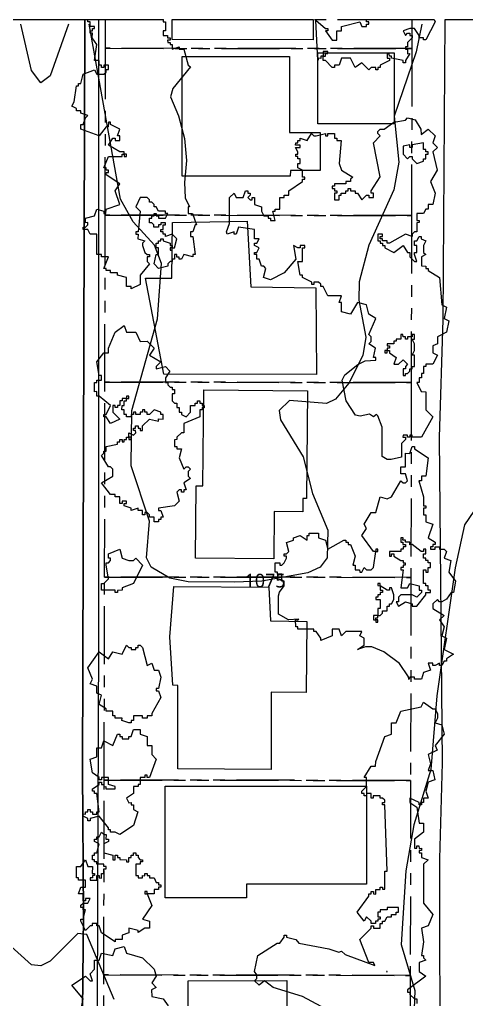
# Model space of a CAD drawing. Header units: metres. Extents: x -550 to 550, y -500 to 950.
# Drawn here: x 442.7 to 491.6, y 842.7 to 950 of the extents above; entities that cross this region are included whole.
import ezdxf
from ezdxf.enums import TextEntityAlignment as Align

# ---------------------------------------------------------------- set-up
doc = ezdxf.new("R2010")
doc.units = ezdxf.units.M
doc.header["$LTSCALE"] = 2
doc.linetypes.add('PHANTOM', pattern=[6.35, 3.175, -0.635, 0.635, -0.635, 0.635, -0.635])
for name, color, linetype in [('SITE-BLDG-EXIST', 7, 'CONTINUOUS'), ('SITE-PROPERTY', 7, 'PHANTOM'), ('SITE-ROAD-CURB', 7, 'CONTINUOUS'), ('SITE-ROAD-GRAVEL', 32, 'CONTINUOUS'), ('SITE-ROAD-PAVED', 7, 'CONTINUOUS'), ('SITE-TREE-CANOPY', 94, 'CONTINUOUS'), ('TEXT-CONTOUR', 8, 'CONTINUOUS'), ('TOPO-CONTOUR-MAJOR', 8, 'CONTINUOUS'), ('TOPO-CONTOUR-MINOR', 9, 'CONTINUOUS')]:
    doc.layers.add(name, color=color, linetype=linetype)
doc.styles.add('OpenSans', font='OpenSans-Regular.ttf')

msp = doc.modelspace()

# ---------------------------------------------------------------- linework, layer by layer
at = {"layer": 'SITE-BLDG-EXIST'}
for points in [[(474.81, 947.77), (459.37, 947.82), (459.38, 950), (474.81, 950)], [(475.33, 945.97), (475.33, 946.37), (483.66, 946.36), (483.66, 938.58), (475.32, 938.59)], [(472.23, 945.97), (472.23, 937.64), (475.57, 937.63), (475.57, 933.49), (472.32, 933.48), (472.31, 932.84), (460.49, 932.85), (460.49, 945.96)], [(456.45, 921.7), (459.36, 921.69), (459.43, 927.8), (467.59, 927.91), (468, 920.72), (475.11, 920.62), (475.18, 911.12), (458.46, 911.19)], [(473.68, 897.57), (473.67, 896.11), (470.55, 896.14), (470.5, 890.97), (461.95, 891.04), (462.02, 898.96), (462.75, 898.95), (462.85, 909.45), (474.2, 909.34), (474.1, 897.57)], [(469.95, 887.85), (470.13, 884.15), (474.13, 884.1), (474.04, 876.31), (470.23, 876.37), (470.23, 867.9), (460, 867.94), (459.99, 877.1), (459.47, 877.11), (459.13, 882.41), (459.58, 887.93)], [(458.6, 866.05), (480.65, 866.05), (480.65, 855.34), (467.51, 855.34), (467.51, 853.83), (458.6, 853.84)], [(470.56, 834.09), (470.59, 824.75), (460.12, 824.71), (460.07, 838.26), (461.14, 838.26), (461.12, 844.75), (471.94, 844.79), (471.98, 834.1)]]:
    msp.add_lwpolyline(points, close=True, dxfattribs=at)
at = {"layer": 'SITE-PROPERTY'}
for points in [[(485.61, 946.82), (452.09, 946.86), (452.09, 950), (485.61, 950)], [(485.57, 928.55), (452.06, 928.58), (452.09, 946.86), (485.61, 946.82)], [(485.54, 910.26), (452.02, 910.3), (452.06, 928.58), (485.57, 928.55)], [(485.5, 888.92), (451.99, 888.96), (452.02, 910.3), (485.54, 910.26)], [(485.47, 866.68), (451.95, 866.73), (451.99, 888.96), (485.5, 888.92)], [(485.43, 845.34), (451.91, 845.39), (451.95, 866.73), (485.47, 866.68)], [(485.4, 824.01), (451.88, 824.07), (451.91, 845.39), (485.43, 845.34)]]:
    msp.add_lwpolyline(points, close=True, dxfattribs=at)
at = {"layer": 'SITE-ROAD-CURB'}
msp.add_lwpolyline([(449.4, 824.06), (449.67, 851.95), (449.57, 867.77), (449.81, 950), (451.33, 950), (451.34, 882.45), (451.07, 812.5)], dxfattribs=at)
at = {"layer": 'SITE-ROAD-GRAVEL'}
msp.add_lwpolyline([(488.7, 832.56), (488.67, 858.11), (488.95, 868.62), (488.62, 904.24), (489.04, 917.17), (489.26, 950), (493.73, 950), (493.73, 947.57), (493.44, 908.15), (493.84, 889.02), (493.94, 869.43), (493.51, 846.2), (493.78, 841.8)], dxfattribs=at)
at = {"layer": 'SITE-ROAD-PAVED'}
msp.add_lwpolyline([(439.45, 950), (449.81, 950), (449.57, 867.77), (449.67, 851.95), (449.4, 824.06), (449.86, 804.22), (450.36, 802.5), (452.35, 799.66), (454.04, 798.56), (455.19, 798.1), (457.92, 797.42), (460.56, 797.33), (508.41, 797.24), (528.27, 797.38), (530.63, 797.69), (533.04, 798.36), (538.12, 800.61), (541.62, 800.83), (544.64, 799.93), (547.11, 797.52), (548.45, 794.55), (548.51, 791), (547.56, 788.49)], dxfattribs=at)
at = {"layer": 'SITE-TREE-CANOPY'}
for points in [[(454.15, 935.51), (453.65, 935.51), (452.4, 936.26), (452.9, 937.01), (453.14, 937.01), (453.14, 936.76), (453.65, 936.76), (453.65, 937.26), (453.4, 937.26), (453.64, 938.01), (452.65, 938.51), (452.65, 938.76), (452.4, 938.76), (452.39, 938.26), (452.15, 938.26), (451.4, 937.26), (449.4, 938.01), (449.4, 938.51), (449.65, 938.51), (449.9, 939.26), (450.15, 939.51), (449.4, 939.76), (449.4, 940.01), (448.9, 940.01), (448.9, 940.26), (448.4, 940.52), (448.65, 941), (448.9, 942.76), (449.15, 942.76), (449.15, 943.01), (449.4, 943.01), (449.65, 944.01), (450.9, 944.51), (451.15, 944.01), (451.9, 944.02), (452.15, 944.26), (452.15, 944.52), (452.4, 944.52), (452.4, 945.02), (451.9, 945.01), (451.9, 944.76), (451.64, 944.76), (451.64, 945.01), (451.4, 945.01), (451.4, 945.51), (450.89, 945.51), (451.15, 947.26), (450.64, 948.01), (450.65, 948.51), (450.4, 948.51), (450.4, 948.76), (450.65, 948.76), (450.65, 949.01), (450.9, 949.01), (450.9, 949.26), (450.4, 949.26), (450.4, 949.76), (450.15, 949.76), (450.15, 950), (458.4, 950), (458.4, 949.76), (458.65, 949.76), (458.65, 948.76), (458.4, 948.76), (458.4, 948.26), (458.89, 948.26), (458.89, 948.01), (459.15, 948.01), (459.15, 947.75), (458.89, 947.76), (458.9, 947.51), (459.15, 947.51), (459.15, 947.27), (459.4, 947.27), (459.4, 946.76), (460.15, 947.01), (460.15, 946.76), (460.65, 946.76), (461.14, 945), (461.4, 944.82), (459.45, 942.45), (459.2, 941.54), (460.08, 939.47), (460.73, 936.99), (460.94, 934.58), (460.73, 932.16), (460.79, 930.5), (461.28, 929.51), (461.15, 929.51), (461.15, 928.76), (461.62, 928.76), (462.06, 927.51), (461.9, 927.51), (461.65, 926.76), (461.4, 926.76), (461.4, 926.26), (461.65, 926.26), (461.9, 924.26), (461.65, 924.26), (461.65, 924.01), (460.65, 924.26), (460.4, 923.76), (460.15, 923.76), (460.15, 924), (459.9, 924), (459.9, 924.26), (459.64, 924.26), (459.64, 923.76), (459.4, 923.76), (459.4, 923.51), (459.15, 923.51), (458.9, 923.26), (458.9, 923.01), (457.89, 922.76), (457.4, 923.26), (457.65, 924.26), (457.9, 924.26), (457.9, 925.01), (457.64, 925.01), (457.65, 925.51), (457.9, 925.51), (457.9, 925.76), (458.15, 925.76), (458.14, 926.01), (458.4, 926.01), (458.4, 925.76), (459.15, 925.51), (459.15, 925.26), (459.4, 925.26), (459.4, 925.01), (459.65, 925.01), (459.9, 926.01), (459.39, 926.51), (458.65, 926.26), (458.65, 926.51), (458.4, 926.51), (458.4, 926.77), (458.15, 926.75), (458.15, 927.01), (458.4, 927.01), (458.4, 927.51), (458.64, 927.51), (458.65, 927.76), (458.15, 927.76), (458.15, 927.51), (457.9, 927.51), (457.9, 927.26), (457.39, 927.26), (457.39, 927.51), (457.15, 927.76), (456.9, 927.76), (456.9, 928.26), (457.15, 928.26), (457.15, 928.51), (457.4, 928.51), (457.4, 928.76), (457.65, 928.76), (457.65, 928.51), (457.89, 928.51), (457.89, 928.26), (458.65, 928.26), (458.9, 928.76), (458.65, 928.76), (458.65, 929.01), (457.9, 929.01), (457.65, 929.51), (457.4, 929.51), (457.4, 929.76), (457.15, 930.02), (456.9, 930.02), (456.9, 930.26), (456.65, 930.51), (455.9, 930.51), (455.4, 929.51), (455.89, 929.02), (455.65, 926.76), (455.4, 926.76), (455.4, 926.51), (455.65, 926.51), (455.64, 926.01), (456.4, 925.76), (456.15, 925.51), (456.15, 925.26), (456.39, 924.51), (456.65, 924.26), (456.9, 924.26), (456.9, 924.01), (456.65, 924.01), (456.65, 923.51), (456.9, 923.26), (455.9, 922.01), (455.9, 921.01), (454.9, 920.51), (454.9, 920.76), (454.4, 920.76), (454.4, 921.76), (453.4, 922.01), (453.4, 922.26), (452.65, 922.26), (452.65, 922.51), (452.15, 922.51), (452.15, 922.76), (451.9, 922.76), (452.4, 924.01), (451.65, 924.02), (451.65, 924.26), (451.15, 924.26), (451.14, 926.51), (450.4, 926.51), (450.15, 927.01), (449.65, 927.01), (449.65, 927.27), (449.9, 927.27), (450.15, 927.51), (450.15, 927.77), (449.9, 927.75), (449.9, 928.26), (450.89, 928.51), (451.15, 929.25), (451.9, 929.01), (451.9, 928.76), (452.14, 928.76), (452.15, 929.26), (453.65, 929.76), (453.14, 931.25), (453.65, 932.01), (452.15, 933.01), (452.15, 933.26), (452.4, 933.26), (452.4, 933.51), (452.15, 933.51), (452.15, 933.76), (451.9, 933.76), (452.4, 935.02), (453.9, 935.01), (453.9, 935.26), (454.15, 935.26)], [(488.15, 949.76), (487.15, 947.77), (486.9, 947.77), (486.9, 948.01), (486.4, 948.01), (486.4, 948.26), (485.9, 949.01), (485.39, 949.01), (484.65, 948.76), (484.9, 948.26), (485.15, 948.51), (485.4, 948.51), (485.4, 948.26), (485.65, 948.26), (485.65, 948.01), (485.15, 947.51), (485.15, 947.01), (484.9, 947.01), (484.9, 946.76), (485.15, 946.76), (485.15, 946.25), (485.4, 946.27), (484.9, 945.51), (484.9, 945.27), (484.65, 945.27), (484.65, 945.51), (483.4, 945.76), (483.4, 946.01), (483.15, 946.01), (483.14, 946.26), (482.9, 946.26), (482.9, 945.76), (483.15, 945.76), (483.15, 945.51), (482.15, 945.01), (482.15, 944.76), (481.9, 944.76), (481.9, 944.51), (481.65, 944.51), (481.65, 944.76), (481.15, 944.76), (480.9, 944.51), (480.14, 945.26), (479.4, 944.76), (478.9, 945.76), (477.9, 945.76), (477.65, 945.01), (477.15, 945.01), (477.15, 944.76), (476.9, 944.76), (476.15, 945.51), (475.9, 945.51), (475.9, 946.01), (475.65, 946.01), (475.64, 945.75), (475.4, 945.76), (475.31, 945.51), (475.09, 949.92), (476.15, 949.01), (476.4, 949.01), (476.4, 948.76), (476.15, 948.76), (476.9, 947.76), (477.4, 947.75), (477.4, 948.76), (477.9, 948.76), (477.9, 949.26), (479.9, 949.77), (480.15, 949.26), (480.65, 949.26), (480.65, 949.51), (480.89, 949.51), (480.89, 949.76), (480.65, 949.76), (480.65, 950), (488.05, 950)], [(476.15, 946.01), (476.15, 946.25), (476.4, 946.27), (476.4, 946.51), (475.9, 946.51), (475.9, 946.01)], [(481.9, 937.76), (482.14, 938), (482.57, 938.02), (483.65, 938.78), (484.9, 939), (485.15, 939.26), (485.97, 939.01), (486.59, 938), (486.64, 937.41), (487.4, 938.01), (488.15, 937.26), (487.9, 936.51), (488.4, 936.01), (487.9, 935.51), (488.39, 933.51), (487.65, 932.26), (488.15, 931.01), (487.9, 929.75), (487.4, 929.76), (487.4, 929.25), (487.15, 929.26), (486.9, 928.76), (486.15, 928.76), (486.15, 928.01), (486.4, 928.01), (486.4, 927.77), (486.15, 927.75), (486.15, 926.76), (485.9, 926.77), (485.65, 926.51), (485.65, 926.26), (484.9, 926.51), (483.15, 925.51), (482.89, 925.51), (482.89, 925.76), (482.4, 925.76), (482.4, 926.01), (482.15, 926.01), (482.15, 926.26), (482.4, 926.26), (482.4, 926.51), (481.9, 926.51), (481.9, 925.76), (482.15, 925.76), (482.15, 925.51), (482.4, 925.51), (482.4, 925.26), (482.65, 925.26), (482.65, 925.01), (483.64, 924.51), (484.65, 925.26), (485.15, 924.51), (485.4, 924.51), (485.4, 924.01), (485.9, 923.51), (486.15, 923.51), (485.9, 924.26), (485.9, 924.51), (486.15, 924.51), (486.14, 925.26), (485.9, 925.26), (485.9, 925.76), (486.15, 925.76), (486.4, 926.26), (486.64, 926.26), (486.64, 926.01), (487.15, 925.76), (486.9, 925.26), (486.9, 924.51), (487.15, 924.26), (486.65, 924.01), (486.65, 923.02), (487.15, 923.01), (487.15, 922.76), (487.4, 922.76), (487.4, 922.51), (488.65, 921.76), (488.9, 918.76), (489.39, 918.51), (489.15, 917.26), (489.65, 917.01), (489.4, 915.76), (488.4, 915.26), (488.4, 914.51), (487.9, 914.26), (487.9, 913.51), (488.4, 913.26), (487.9, 912.26), (487.15, 912.26), (487.15, 912.01), (486.9, 912.01), (486.9, 911.26), (486.65, 911.26), (486.65, 910.76), (486.4, 910.76), (486.4, 910.26), (486.15, 910.26), (486.64, 909.26), (487.15, 909.25), (487.15, 907.26), (487.9, 906.51), (486.65, 904.26), (485.65, 904.26), (485.65, 904.51), (485.4, 904.51), (485.4, 904.26), (485.15, 904.26), (485.15, 904.51), (484.67, 904.51), (484.64, 904.26), (484.9, 904.26), (484.9, 904.01), (484.47, 903.57), (484.49, 902.07), (483.34, 901.82), (482.92, 901.82), (482.35, 902.15), (482.36, 905.37), (481.87, 906.61), (481.73, 906.74), (481.4, 906.51), (480.96, 906.8), (479.94, 906.59), (479.44, 906.68), (478.44, 908.24), (478, 910.5), (478.28, 911.1), (479.69, 912.25), (480.5, 912.64), (481.65, 912.71), (481.65, 913.01), (481.4, 913.01), (481.64, 914.01), (480.9, 914.51), (481.15, 914.76), (481.15, 915.26), (480.89, 915.51), (481.65, 917.26), (480.9, 917.76), (480.65, 918.76), (479.65, 919.01), (478.9, 917.76), (477.9, 918.01), (477.9, 919.01), (477.65, 919.01), (477.9, 919.76), (476.4, 919.76), (475.9, 920.76), (475.65, 920.76), (475.65, 921.02), (475.4, 921.26), (474.9, 921.26), (474.9, 921.01), (474.65, 921.01), (474.65, 921.26), (473.65, 921.76), (473.65, 922.01), (473.4, 922.01), (473.15, 923.51), (473.64, 923.51), (473.65, 925.01), (473.9, 925.01), (473.9, 925.26), (473.4, 925.26), (473.4, 925.01), (473.15, 925.01), (472.65, 925.26), (472.9, 923.76), (471.65, 922.26), (470.15, 921.51), (469.39, 921.76), (469.65, 922.76), (469.4, 923.01), (469.15, 923.01), (468.9, 923.76), (468.65, 923.76), (468.65, 924.26), (468.4, 924.26), (468.4, 924.51), (468.65, 924.51), (468.9, 925.01), (468.39, 925.26), (468.4, 925.51), (468.65, 925.51), (468.9, 926.01), (468.4, 926.01), (468.4, 927.01), (466.65, 927.26), (466.4, 926.51), (466.15, 926.51), (466.15, 926.76), (465.4, 926.51), (465.32, 926.75), (465.64, 927.69), (465.66, 930.52), (466.15, 931.01), (466.4, 930.52), (467.14, 930.51), (467.4, 931.26), (467.65, 931.26), (467.65, 931.01), (467.9, 931.01), (467.9, 930.76), (467.65, 930.51), (467.9, 930.26), (468.15, 930.26), (468.15, 930.51), (468.4, 930.51), (468.4, 929.76), (469.14, 929.51), (469.15, 929.01), (469.4, 928.51), (469.89, 928.51), (469.9, 928.26), (470.15, 928.26), (470.15, 928.01), (470.64, 928.01), (470.4, 929.01), (470.65, 929.01), (470.65, 929.26), (471.15, 929.26), (471.15, 930.51), (471.65, 930.51), (471.65, 930.76), (472.15, 930.76), (472.14, 931.26), (473.65, 932.26), (473.65, 932.51), (473.89, 932.51), (473.89, 932.76), (473.65, 932.76), (473.65, 933.51), (473.14, 933.76), (473.15, 934.26), (473.4, 934.26), (473.4, 934.76), (473.15, 934.76), (473.15, 935.01), (472.9, 935.01), (472.9, 935.26), (473.15, 935.26), (473.15, 935.51), (472.89, 936.01), (473.4, 936.01), (473.4, 936.26), (472.89, 936.26), (472.9, 936.51), (473.15, 936.51), (473.15, 936.76), (473.4, 936.76), (473.39, 937.01), (474.15, 936.76), (474.64, 937.51), (474.9, 937.26), (475.15, 937.26), (476.15, 937.51), (476.15, 937.26), (476.4, 937.26), (476.4, 937.51), (477.14, 937.51), (477.15, 937.01), (477.4, 937.01), (477.4, 936.76), (477.89, 936.76), (477.65, 934.26), (477.9, 933.5), (479.15, 932.76), (478.9, 932.51), (478.9, 932.26), (478.39, 932.26), (478.39, 932.01), (477.14, 932.02), (477.14, 931.76), (476.9, 931.76), (476.9, 931.51), (477.15, 931.51), (477.15, 931.26), (477.4, 931.26), (477.4, 931.01), (477.15, 931.01), (477.15, 930.26), (477.65, 930.26), (477.65, 930.76), (477.89, 930.76), (477.89, 931.01), (478.4, 931.01), (478.4, 931.26), (478.65, 931.26), (478.65, 931.51), (478.9, 931.51), (478.9, 931.26), (479.4, 931.26), (479.4, 931.01), (479.65, 931.01), (480.15, 930.27), (480.65, 930.76), (480.9, 930.76), (480.9, 930.51), (481.4, 930.51), (481.4, 931.01), (481.15, 931.01), (481.15, 931.26), (482.14, 932.77), (481.4, 936.52), (482.15, 937.26), (481.9, 937.52)], [(484.65, 935.27), (485.15, 934.76), (485.4, 935.01), (485.64, 935.01), (485.65, 934.76), (486.15, 934.26), (486.9, 934.51), (486.9, 934.76), (487.15, 934.76), (487.15, 935.26), (487.4, 935.26), (487.4, 935.51), (487.15, 935.51), (487.15, 935.76), (486.89, 935.76), (486.9, 936.51), (485.65, 936.27), (485.65, 936.01), (485.4, 936.01), (485.4, 936.27), (484.65, 936.13)], [(454.15, 935.01), (454.4, 935.01), (454.4, 935.26), (454.15, 935.26)], [(459.15, 925.01), (459.15, 924.76), (459.4, 924.76), (459.4, 925.01)], [(453.9, 908.51), (453.9, 908.26), (453.65, 908.26), (453.65, 907.76), (453.4, 907.76), (453.4, 907.51), (453.15, 907.51), (453.15, 907.76), (452.9, 907.76), (452.9, 907.01), (453.65, 906.26), (452.65, 905.76), (452.15, 906.51), (451.9, 906.51), (451.9, 906.76), (452.15, 906.76), (452.65, 907.76), (451.4, 908.76), (451.15, 908.77), (451.14, 909.27), (450.9, 909.25), (450.9, 910.26), (451.15, 910.26), (451.15, 910.51), (451.64, 910.51), (451.65, 911.01), (451.4, 911.01), (451.15, 912.51), (451.9, 913.51), (452.4, 913.51), (452.4, 914.01), (453.15, 915.76), (454.14, 916.51), (454.4, 915.76), (455.4, 915.76), (455.9, 914.75), (456.65, 914.77), (457.4, 914.01), (456.9, 913.26), (458.15, 912.51), (457.65, 912.01), (457.65, 911.76), (458.65, 912.02), (459.14, 911.51), (458.65, 910.76), (458.64, 910.26), (458.9, 910.26), (458.9, 910.01), (459.15, 909.76), (459.4, 909.76), (459.4, 909.51), (459.65, 909.51), (459.65, 909.01), (459.39, 909.01), (459.4, 908.27), (459.65, 908.01), (459.9, 908.01), (459.9, 907.51), (460.15, 907.51), (460.15, 907.01), (460.4, 907.01), (460.4, 906.76), (460.9, 906.51), (461.4, 907.01), (461.4, 907.76), (461.9, 907.76), (461.9, 908.01), (462.15, 908.01), (462.15, 908.26), (462.4, 908.26), (462.4, 908.01), (462.65, 908.01), (462.65, 907.76), (462.9, 907.76), (462.9, 907.5), (462.65, 907.51), (462.65, 907.26), (462.4, 907.26), (462.4, 906.52), (460.65, 905.76), (460.65, 904.76), (460.4, 904.76), (459.9, 904.26), (459.9, 904.02), (459.65, 904), (459.65, 903.26), (459.9, 903.26), (459.9, 903.01), (460.4, 903.01), (460.15, 902.01), (460.65, 900.76), (460.9, 901.01), (461.15, 901.01), (461.4, 900.77), (461.15, 900.51), (461.15, 900.01), (461.4, 899.76), (460.65, 899.26), (460.9, 898.51), (460.65, 898.51), (460.65, 898.26), (460.4, 898.26), (460.4, 898.51), (460.15, 898.51), (459.9, 898.26), (460.15, 897.26), (459.65, 896.76), (457.9, 896.51), (457.9, 896.26), (458.15, 896.26), (458.39, 895.51), (458.15, 895.51), (458.15, 895.26), (457.9, 895.26), (457.9, 895.01), (457.4, 895.01), (457.4, 895.51), (456.9, 895.51), (456.9, 895.77), (456.65, 896.01), (456.39, 896.01), (456.4, 895.76), (456.15, 895.76), (456.15, 896.26), (455.65, 896.26), (455.65, 896.51), (454.9, 896.26), (454.9, 896.51), (454.15, 896.76), (454.15, 897.01), (454.39, 897.01), (454.39, 897.26), (453.9, 897.26), (453.9, 897.02), (453.65, 897.02), (453.65, 897.76), (453.15, 897.76), (453.15, 898.01), (452.65, 898.01), (451.64, 899.26), (452.9, 900.01), (452.9, 900.77), (452.65, 901.01), (452.4, 901.01), (451.65, 902.26), (451.89, 902.51), (451.89, 902.76), (452.15, 902.76), (452.15, 903.26), (453.4, 903.51), (453.4, 903.76), (453.64, 903.76), (453.64, 904.01), (453.9, 904.01), (453.9, 903.76), (454.15, 903.76), (454.15, 904.01), (454.4, 904.01), (454.4, 904.26), (454.65, 904.26), (454.65, 904.76), (455.15, 904.51), (455.4, 904.76), (455.39, 905.01), (455.15, 905.01), (455.15, 905.26), (455.39, 905.26), (455.39, 905.51), (455.65, 905.51), (455.65, 905.26), (455.9, 905.26), (455.9, 905.01), (456.15, 905.01), (456.15, 905.51), (456.9, 906.26), (457.9, 906.01), (457.9, 906.27), (458.4, 906.26), (458.39, 906.77), (458.15, 906.77), (458.15, 907.01), (457.4, 907.26), (456.9, 906.76), (456.65, 906.76), (456.65, 907.01), (456.4, 907.01), (456.4, 907.26), (456.15, 907.26), (456.15, 907.01), (455.9, 907.01), (455.89, 906.76), (455.4, 906.76), (455.4, 907.01), (455.15, 907.01), (455.15, 906.76), (454.9, 906.76), (454.9, 906.51), (454.4, 906.51), (454.4, 906.76), (454.15, 906.76), (454.15, 907.26), (453.89, 907.26), (453.9, 907.76), (454.15, 907.76), (454.15, 908.26), (454.39, 908.26), (454.39, 908.51)], [(483.15, 913.76), (483.15, 913.51), (483.9, 913.01), (483.65, 912.26), (484.15, 912.26), (484.65, 912.76), (485.15, 912.26), (484.9, 912.01), (484.9, 911.76), (484.65, 911.76), (484.65, 911.02), (484.9, 911.02), (484.9, 911.26), (485.14, 911.26), (485.4, 911.52), (485.4, 911.76), (485.65, 911.76), (485.65, 912.02), (485.9, 912.02), (485.9, 913.26), (485.65, 913.26), (485.9, 913.76), (485.9, 914.51), (485.65, 915.01), (485.9, 915.01), (485.9, 915.51), (485.65, 915.51), (485.65, 915.26), (485.15, 915.26), (485.15, 915.01), (484.9, 915.01), (484.9, 915.26), (484.65, 915.26), (484.64, 915.51), (484.4, 915.51), (484.4, 915.01), (483.9, 915.01), (483.9, 914.77), (483.65, 914.77), (483.65, 914.51), (482.89, 914.51), (482.89, 914.27), (483.15, 914.27), (483.15, 914.01), (482.89, 914.01), (482.9, 913.77)], [(482.65, 913.77), (482.65, 913.51), (482.9, 913.51), (482.9, 913.77)], [(454.65, 908.5), (454.65, 908.76), (454.39, 908.76), (454.39, 908.51)], [(454.65, 904.01), (454.89, 904.01), (454.89, 904.26), (454.65, 904.26)], [(481.4, 891.76), (480.14, 893.51), (480.64, 894.26), (480.4, 894.76), (481.14, 896.01), (481.65, 896.01), (482.15, 897.76), (482.9, 897.51), (483.4, 897.76), (484.4, 899.51), (484.65, 899.26), (484.9, 899.26), (485.14, 899.51), (484.9, 900.26), (484.4, 900.26), (484.39, 901.02), (484.9, 901.02), (484.9, 902.51), (485.4, 902.5), (485.65, 903.26), (485.9, 903.26), (485.9, 903), (487.39, 902.01), (487.15, 900.01), (486.65, 900.01), (486.65, 899.51), (486.39, 899.51), (486.9, 897.76), (486.9, 896.76), (487.15, 896.76), (487.15, 896.51), (486.9, 896.51), (486.9, 895.76), (487.15, 895.76), (487.15, 895.01), (487.9, 894.76), (487.4, 893.26), (488.15, 892.76), (488.15, 892.51), (487.9, 892.51), (487.89, 892.26), (487.65, 892.26), (487.65, 892.01), (488.15, 892.01), (488.15, 892.26), (488.65, 892.26), (488.65, 892.01), (489.14, 892.01), (489.4, 891.77), (489.15, 891.01), (489.89, 890.76), (489.65, 889.51), (490.4, 888.51), (490.15, 887.26), (489.9, 887.26), (489.4, 886.52), (488.9, 886.26), (488.65, 886.26), (488.4, 886.51), (487.89, 886.01), (487.9, 885.5), (489.15, 884.76), (488.65, 884.26), (489.15, 883.51), (488.9, 882.51), (489.4, 882.25), (489.15, 881.01), (490.15, 880.51), (489.4, 880.01), (489.4, 879.76), (489.15, 879.76), (488.9, 879.26), (488.64, 879.26), (488.64, 879.51), (488.15, 879.26), (487.9, 879.26), (487.9, 879.51), (487.39, 879.51), (487.65, 878.76), (486.9, 878.51), (486.65, 877.76), (485.9, 877.77), (485.9, 878.01), (485.4, 878.01), (485.29, 877.75), (485.26, 878.03), (484.24, 879.5), (482.54, 880.77), (481.24, 881.3), (480.52, 881.31), (479.65, 881.01), (480.4, 881.51), (480.4, 882.25), (479.9, 882.51), (480.15, 883.01), (478.4, 883.01), (477.9, 882.51), (477.65, 883.26), (476.9, 883.26), (476.89, 882.51), (475.65, 882), (475.64, 882.26), (475.15, 883.01), (474.9, 883.01), (474.89, 883.26), (473.15, 883.26), (473.15, 883.51), (472.9, 883.51), (472.89, 884.26), (473.15, 884.25), (473.23, 884.34), (472.13, 884.26), (471.03, 884.9), (471.02, 886.9), (471.11, 887.32), (471.65, 888.01), (471.65, 888.51), (471.4, 888.51), (471.4, 889.26), (470.9, 889.26), (470.9, 889.51), (470.65, 889.51), (470.65, 890.51), (471.15, 890.51), (471.15, 890.26), (471.4, 890.26), (471.65, 890.51), (471.9, 891.01), (471.9, 891.26), (471.65, 891.26), (471.65, 891.51), (471.9, 891.51), (472.15, 891.76), (471.9, 892.75), (472.65, 893.01), (472.65, 893.27), (473.4, 893.51), (474.15, 893.01), (474.15, 893.51), (474.39, 893.51), (474.39, 893.76), (475.4, 893.76), (475.4, 893.26), (476.15, 893.01), (476.4, 892.02), (478.15, 893.01), (478.4, 893.01), (478.4, 892.76), (478.65, 892.76), (478.65, 892.51), (478.9, 892.51), (479.4, 891.26), (479.15, 890.27), (479.4, 890.27), (479.4, 889.76), (479.89, 889.76), (479.9, 889.51), (480.15, 889.51), (480.4, 890.01), (480.65, 889.76), (481.14, 889.76), (481.4, 890.01), (481.65, 891.76)], [(484.4, 890.76), (484.65, 890.76), (484.65, 890.51), (484.89, 890.51), (484.89, 890.26), (484.65, 890.26), (484.65, 890.01), (484.4, 890.01), (484.4, 889.76), (484.65, 889.76), (484.4, 887.76), (485.15, 887.76), (485.4, 888.26), (486.4, 888.01), (486.4, 887.51), (486.65, 887.51), (486.65, 887.26), (486.15, 886.76), (485.65, 887.01), (484.4, 887.01), (484.15, 886.76), (484.15, 886.25), (483.9, 886.26), (484.14, 885.77), (484.9, 886.26), (485.65, 886.01), (485.65, 885.76), (486.15, 885.76), (487.14, 887.01), (487.14, 887.26), (487.65, 887.26), (487.65, 887.51), (487.4, 887.51), (487.4, 888.01), (487.15, 888.01), (487.15, 888.26), (486.9, 888.26), (486.89, 889.76), (487.15, 889.76), (487.15, 889.51), (487.4, 889.51), (487.4, 890.01), (487.65, 890.01), (487.65, 890.51), (487.39, 890.51), (487.39, 890.76), (487.15, 890.76), (487.15, 891.01), (486.9, 891.01), (486.9, 891.51), (487.15, 891.51), (487.15, 892.01), (486.9, 892.01), (486.9, 891.76), (486.64, 891.76), (485.65, 892.52), (485.4, 892.5), (485.4, 892.76), (484.9, 892.76), (484.9, 893.01), (484.64, 893.01), (484.65, 893.26), (484.4, 893.26), (484.4, 892.76), (484.64, 892.76), (484.64, 892.51), (484.9, 892.51), (484.9, 892.26), (484.65, 892.26), (484.65, 892.01), (484.4, 892.01), (484.4, 891.76), (483.15, 891.76), (483.15, 891.26), (483.4, 891.26), (483.4, 891.51), (483.65, 891.51), (483.65, 891.26)], [(454.65, 890.76), (455.15, 890.76), (455.4, 891.01), (456.15, 890.26), (455.15, 888.26), (453.9, 887.76), (453.9, 887.52), (453.4, 887.5), (453.4, 887.26), (453.15, 887.26), (453.15, 887.51), (451.64, 887.51), (451.65, 888.26), (451.9, 888.26), (452.4, 888.76), (452.15, 890.27), (452.15, 890.51), (452.4, 890.51), (452.65, 890.77), (452.65, 891.01), (452.4, 891.01), (452.4, 891.51), (453.65, 892.01), (453.9, 891.01)], [(481.9, 891.76), (481.9, 892.01), (481.65, 892.01), (481.65, 891.76)], [(482.15, 884.76), (482.4, 885.01), (482.4, 885.26), (482.9, 885.26), (482.89, 885.76), (483.15, 885.76), (483.15, 886.01), (483.4, 886.01), (483.65, 886.51), (483.65, 887.01), (483.4, 887.76), (483.15, 887.76), (483.15, 887.51), (482.9, 887.51), (482.15, 888.01), (482.15, 887.51), (482.4, 887.51), (482.4, 887.26), (482.15, 887.26), (482.15, 887.01), (481.9, 887.01), (481.9, 886.76), (481.65, 886.76), (481.65, 886.51), (482.14, 886.51), (482.15, 885.51), (481.9, 885.51), (481.9, 884.76)], [(482.15, 888.26), (481.9, 888.26), (481.9, 888.02), (482.15, 888.01)], [(481.65, 884.51), (481.9, 884.51), (481.9, 884.76), (481.4, 884.76), (481.4, 884.26), (481.65, 884.26)], [(481.65, 884.01), (481.9, 884.01), (481.9, 884.26), (481.65, 884.26)], [(456.65, 879.26), (457.15, 879.51), (457.4, 878.76), (457.9, 878.76), (458.15, 878.01), (457.89, 876.77), (457.65, 876.77), (457.65, 876.51), (457.9, 876.51), (458.15, 875.76), (457.15, 874.01), (457.15, 873.76), (456.65, 873.76), (456.65, 873.51), (456.15, 873.51), (456.15, 873.76), (455.15, 873.77), (455.14, 873.26), (454.9, 873.26), (454.9, 873.01), (454.65, 873.01), (453.89, 873.25), (453.9, 873.51), (453.15, 873.51), (453.15, 873.76), (452.9, 873.76), (452.9, 874.26), (452.15, 874.26), (452.15, 874.51), (451.4, 875.02), (451.64, 876.01), (451.15, 876.26), (451.15, 877.01), (450.4, 877.26), (450.65, 877.76), (450.15, 879.01), (451.4, 880.76), (452.4, 880.01), (452.9, 880.76), (453.9, 880.51), (454.4, 881.51), (454.65, 881.26), (454.89, 881.26), (454.89, 881.01), (455.4, 881.01), (455.4, 881.26), (455.65, 881.26), (455.65, 881.51), (455.9, 881.51), (456.14, 881.26)], [(456.65, 870.52), (457.15, 870.51), (457.15, 869.51), (457.65, 869.01), (456.9, 867.01), (456.65, 867.01), (456.65, 867.26), (456.4, 867.26), (456.4, 867.01), (455.9, 867.01), (455.89, 866.26), (455.65, 866.26), (455.65, 866.01), (455.15, 866.01), (455.15, 865.26), (454.4, 864.76), (454.65, 864.25), (454.89, 864.27), (454.89, 864.01), (455.15, 864.01), (455.15, 863.51), (455.64, 863.26), (455.14, 861.76), (453.65, 860.76), (453.15, 861.01), (452.65, 861.01), (452.64, 861.27), (452.4, 861.27), (452.4, 861.51), (451.4, 862.76), (450.4, 862.51), (450.4, 862.26), (450.15, 862.26), (450.15, 862.51), (449.65, 862.76), (449.65, 863.02), (449.9, 863.01), (449.89, 863.26), (450.15, 863.26), (450.15, 863.52), (450.4, 863.51), (450.4, 863.26), (450.65, 863.26), (450.65, 863.01), (451.15, 863.01), (451.15, 863.26), (451.4, 863.26), (451.15, 865.26), (450.9, 865.26), (450.9, 865.51), (450.65, 865.51), (450.65, 865.76), (451.4, 866.26), (451.4, 866.51), (451.65, 866.51), (451.65, 866.26), (451.9, 866.26), (451.9, 866), (452.14, 866.02), (452.14, 865.76), (453.15, 865.76), (453.15, 866.01), (452.4, 866.26), (452.4, 867.01), (451.65, 867.01), (451.65, 866.76), (451.4, 866.76), (451.39, 867.01), (450.65, 867.51), (450.4, 869.01), (451.14, 869.26), (451.15, 870.25), (451.64, 870.27), (451.9, 871.01), (452.89, 870.51), (453.39, 871.76), (453.65, 871.76), (453.65, 871.51), (453.9, 871.51), (453.9, 871.26), (454.65, 871.26), (454.65, 871.51), (454.9, 871.51), (455.15, 872.26), (455.89, 872.26), (455.9, 871.76), (456.65, 871.51)], [(457.15, 853.01), (456.15, 851.51), (456.9, 851.26), (456.9, 850.51), (456.39, 850.51), (455.65, 850.02), (455.65, 850.26), (454.65, 850.51), (454.65, 850.01), (453.9, 849.76), (453.9, 849.26), (453.15, 849.26), (453.15, 849.01), (451.65, 850.01), (451.4, 850.75), (451.15, 850.76), (451.15, 851.01), (450.64, 851.01), (450.64, 850.76), (450.4, 850.76), (449.9, 850.26), (449.4, 851.26), (449.4, 851.51), (449.65, 851.51), (449.9, 852.51), (449.65, 852.51), (449.65, 852.76), (449.4, 852.76), (449.4, 853.02), (449.65, 853.26), (450.15, 853.26), (450.4, 853.76), (449.9, 853.76), (449.9, 853.52), (449.65, 853.52), (449.64, 854.26), (449.15, 854.26), (449.4, 855.01), (449.9, 855.01), (449.9, 855.76), (449.15, 855.76), (449.15, 856.01), (448.9, 856.01), (448.9, 857.27), (449.4, 857.26), (449.89, 858.01), (450.15, 857.26), (450.65, 857.26), (450.64, 856.51), (450.9, 856.51), (450.9, 856.26), (450.65, 856.26), (450.65, 856.01), (450.4, 856.01), (450.4, 855.76), (451.15, 855.76), (451.15, 856.26), (451.4, 856.26), (451.4, 856.01), (451.65, 856), (451.65, 856.51), (451.9, 856.51), (451.89, 857.01), (452.15, 857.01), (452.15, 857.26), (451.9, 857.26), (451.9, 857.51), (451.15, 857.51), (451.14, 857.76), (450.9, 857.76), (450.9, 858.01), (450.65, 858.01), (450.65, 858.51), (450.9, 858.51), (450.9, 858.76), (451.15, 858.76), (451.4, 859.76), (450.89, 860.01), (450.89, 860.25), (451.15, 860.25), (451.15, 860.51), (451.4, 860.51), (451.65, 861.01), (451.9, 860.77), (452.15, 860.77), (452.14, 860.26), (452.4, 860.26), (452.4, 860.01), (451.9, 859.76), (451.9, 858.76), (452.9, 858.51), (452.9, 858.01), (453.15, 858.01), (453.15, 858.51), (453.4, 858.51), (453.4, 858.26), (453.64, 858.26), (453.64, 858.02), (454.4, 858.01), (454.4, 857.76), (454.65, 857.76), (454.65, 858.26), (454.89, 858.26), (454.89, 858.51), (455.15, 858.51), (455.15, 858.76), (455.4, 858.76), (455.4, 858.51), (455.65, 858.51), (455.65, 858.26), (455.9, 858.01), (456.15, 858.01), (456.15, 857.76), (455.9, 857.76), (455.9, 857.51), (455.4, 857.51), (455.4, 856.26), (455.65, 856.26), (455.65, 856.01), (456.15, 856.01), (456.15, 856.26), (456.39, 856.25), (456.39, 856.51), (456.65, 856.51), (456.65, 856.27), (456.9, 856.27), (456.9, 856.01), (457.4, 856.01), (457.65, 855.51), (457.9, 855.51), (457.9, 855.26), (458.15, 855.26), (458.15, 855.01), (457.9, 855.01), (457.9, 854.76), (457.4, 854.76), (457.4, 854.26), (456.64, 854.26)], [(456.65, 854.51), (456.4, 854.51), (456.4, 854.26), (456.64, 854.26)], [(482.89, 845.7), (482.89, 845.75), (482.82, 845.75)]]:
    msp.add_lwpolyline(points, close=True, dxfattribs=at)
for points in [[(476.72, 841.39), (473.66, 843.04), (470.43, 844.02), (469.48, 844.76), (468.9, 844.26), (468.39, 844.76), (468.65, 845), (468.65, 845.39), (468.4, 845.76), (468.76, 847.52), (470.88, 848.87), (471.17, 848.87), (471.65, 849.51), (471.64, 849.76), (471.9, 849.76), (471.9, 849.51), (472.9, 849.26), (473.23, 848.85), (476.53, 848.25), (477.63, 847.87), (477.9, 848.01), (478.33, 847.64), (481.57, 846.41), (481.4, 846.76), (480.89, 846.76), (479.9, 849.26), (481.15, 850.51), (481.15, 850.76), (481.4, 850.76), (481.4, 850.51), (482.15, 850.51), (482.15, 851.01), (482.4, 851.01), (482.4, 851.26), (482.65, 851.26), (482.9, 851.76), (483.4, 851.76), (483.4, 852.01), (483.9, 852.01), (483.9, 852.26), (484.15, 852.26), (484.15, 852.76), (482.9, 852.76), (482.9, 852.51), (482.14, 852.51), (482.14, 852.26), (481.9, 852.26), (481.9, 851.76), (482.15, 851.76), (482.15, 851.51), (481.9, 851.51), (481.9, 851.26), (481.64, 851.26), (481.64, 851.01), (481.15, 851.01), (481.15, 851.26), (480.65, 851.76), (480.4, 851.26), (479.64, 852.26), (480.9, 854.01), (480.9, 854.26), (481.15, 854.26), (481.15, 854.51), (481.4, 854.51), (481.4, 854.26), (481.65, 854.25), (481.65, 854.76), (482.15, 854.75), (482.15, 855.01), (482.4, 855.01), (482.4, 854.77), (482.65, 854.77), (482.65, 856.76), (482.89, 856.76), (482.65, 864.01), (482.4, 864.01), (482.4, 864.27), (482.65, 864.27), (482.65, 864.51), (482.4, 864.75), (482.15, 864.76), (482.15, 865.01), (481.39, 865.01), (481.39, 864.76), (481.15, 864.76), (481.15, 865.26), (480.65, 865.26), (480.65, 865.01), (480.4, 865.01), (480.4, 865.26), (480.15, 865.26), (480.15, 865.51), (480.64, 866.01), (480.65, 867.02), (480.4, 867.02), (481.15, 868.26), (481.64, 868.26), (481.65, 868.76), (482.65, 871.51), (483.4, 871.76), (483.4, 873.01), (483.9, 873.01), (484.4, 874.26), (486.64, 874.76), (486.9, 875.26), (487.89, 874.51), (488.15, 874.51), (488.4, 874.01), (488.4, 873.51), (488.15, 873.01), (488.9, 872.76), (489.15, 871.77), (488.15, 870.51), (488.39, 870.01), (487.4, 869.51), (487.65, 868.51), (487.39, 867.76), (487.9, 867.76), (488.14, 866.76), (487.4, 866.51), (487.15, 865.51), (487.4, 864.76), (486.9, 864.76), (486.9, 864.26), (486.65, 864.26), (486.65, 864.02), (486.4, 864.02), (486.4, 864.26), (485.4, 864.76), (485.4, 864.26), (486.15, 863.76), (486.4, 862.01), (486.9, 862.01), (486.89, 861.01), (485.9, 860.26), (485.9, 859.26), (486.15, 859.26), (486.15, 859.51), (486.39, 859.51), (486.4, 859.25), (486.65, 859.27), (486.65, 859.01), (486.4, 859.01), (486.4, 858.77), (486.65, 858.77), (486.65, 858.26), (487.4, 858.01), (486.9, 857.51), (486.9, 853.26), (487.89, 852.01), (487.39, 850.76), (486.65, 850.51), (486.9, 849.01), (486.65, 847.51), (486.9, 847.51), (486.9, 847.26), (487.14, 847.01), (486.4, 846.76), (486.4, 845.76), (487.15, 845.26), (485.15, 843.76), (485.15, 843.51), (485.4, 843.5), (485.4, 843.26), (485.9, 842.76), (486.15, 842.76), (486.15, 842.26)], [(449.4, 841.51), (449.64, 842.76), (448.4, 844.26), (449.9, 845.26), (450.4, 844.76), (450.65, 844.76), (450.4, 845.51), (450.9, 846.01), (450.9, 847.01), (451.4, 847.01), (451.64, 847.76), (452.9, 847.5), (453.15, 848.26), (454.15, 848.52), (454.4, 847.76), (456.14, 847.26), (457.4, 846.01), (457.64, 845.26), (457.15, 844.51), (457.65, 844.01), (457.14, 843.76), (457.15, 843.01), (458.4, 842.76), (458.96, 842)]]:
    msp.add_lwpolyline(points, dxfattribs=at)
at = {"layer": 'TOPO-CONTOUR-MAJOR'}
for points in [[(448.04, 949.5), (446.03, 943.84), (445.02, 943.08), (444.01, 944.43), (442.82, 949.5)], [(486.7, 949.5), (486.09, 946.47), (483.69, 939.42), (484.18, 934.38), (483.64, 931.36), (480.9, 925.31), (479.86, 921.28), (479.81, 919.27), (480.58, 915.24), (480.25, 913.22), (478.72, 910.2), (477.26, 908.44), (476.26, 907.96), (472.22, 908.29), (471.09, 907.18), (471.22, 906.17), (473.72, 902.14), (474.74, 898.11), (476.43, 894.08), (476.36, 891.05), (475.56, 890.05), (474.24, 889.43), (469.2, 888.51), (466.18, 888.38), (461.14, 888.44), (459.13, 888.83), (457.08, 890.05), (456.59, 891.05), (456.9, 895.09), (454.9, 901.13), (454.98, 907.18), (457.78, 917.25), (458.21, 923.3), (457.45, 925.31), (455.1, 927.84), (453.73, 930.35), (450.3, 949.5)]]:
    msp.add_lwpolyline(points, dxfattribs=at)
at = {"layer": 'TOPO-CONTOUR-MINOR'}
for points in [[(492.38, 896.16), (491.37, 894.69), (490.36, 889.98), (488.33, 875.94), (487.7, 867.88), (485.82, 861.83), (484.94, 856.8), (484.45, 848.73), (485.95, 843.7), (485.87, 841.68)], [(453.05, 842.69), (450.06, 849.82), (449.05, 849.91), (446.03, 846.88), (445.02, 846.39), (444.01, 846.5), (440.99, 849.21)]]:
    msp.add_lwpolyline(points, dxfattribs=at)

# ---------------------------------------------------------------- texts
at = {"layer": 'TEXT-CONTOUR', "style": 'OpenSans'}
msp.add_text('1075', height=1.5, dxfattribs=at).set_placement((469.55, 888.57), align=Align.MIDDLE_CENTER)

doc.saveas('drawing.dxf')
